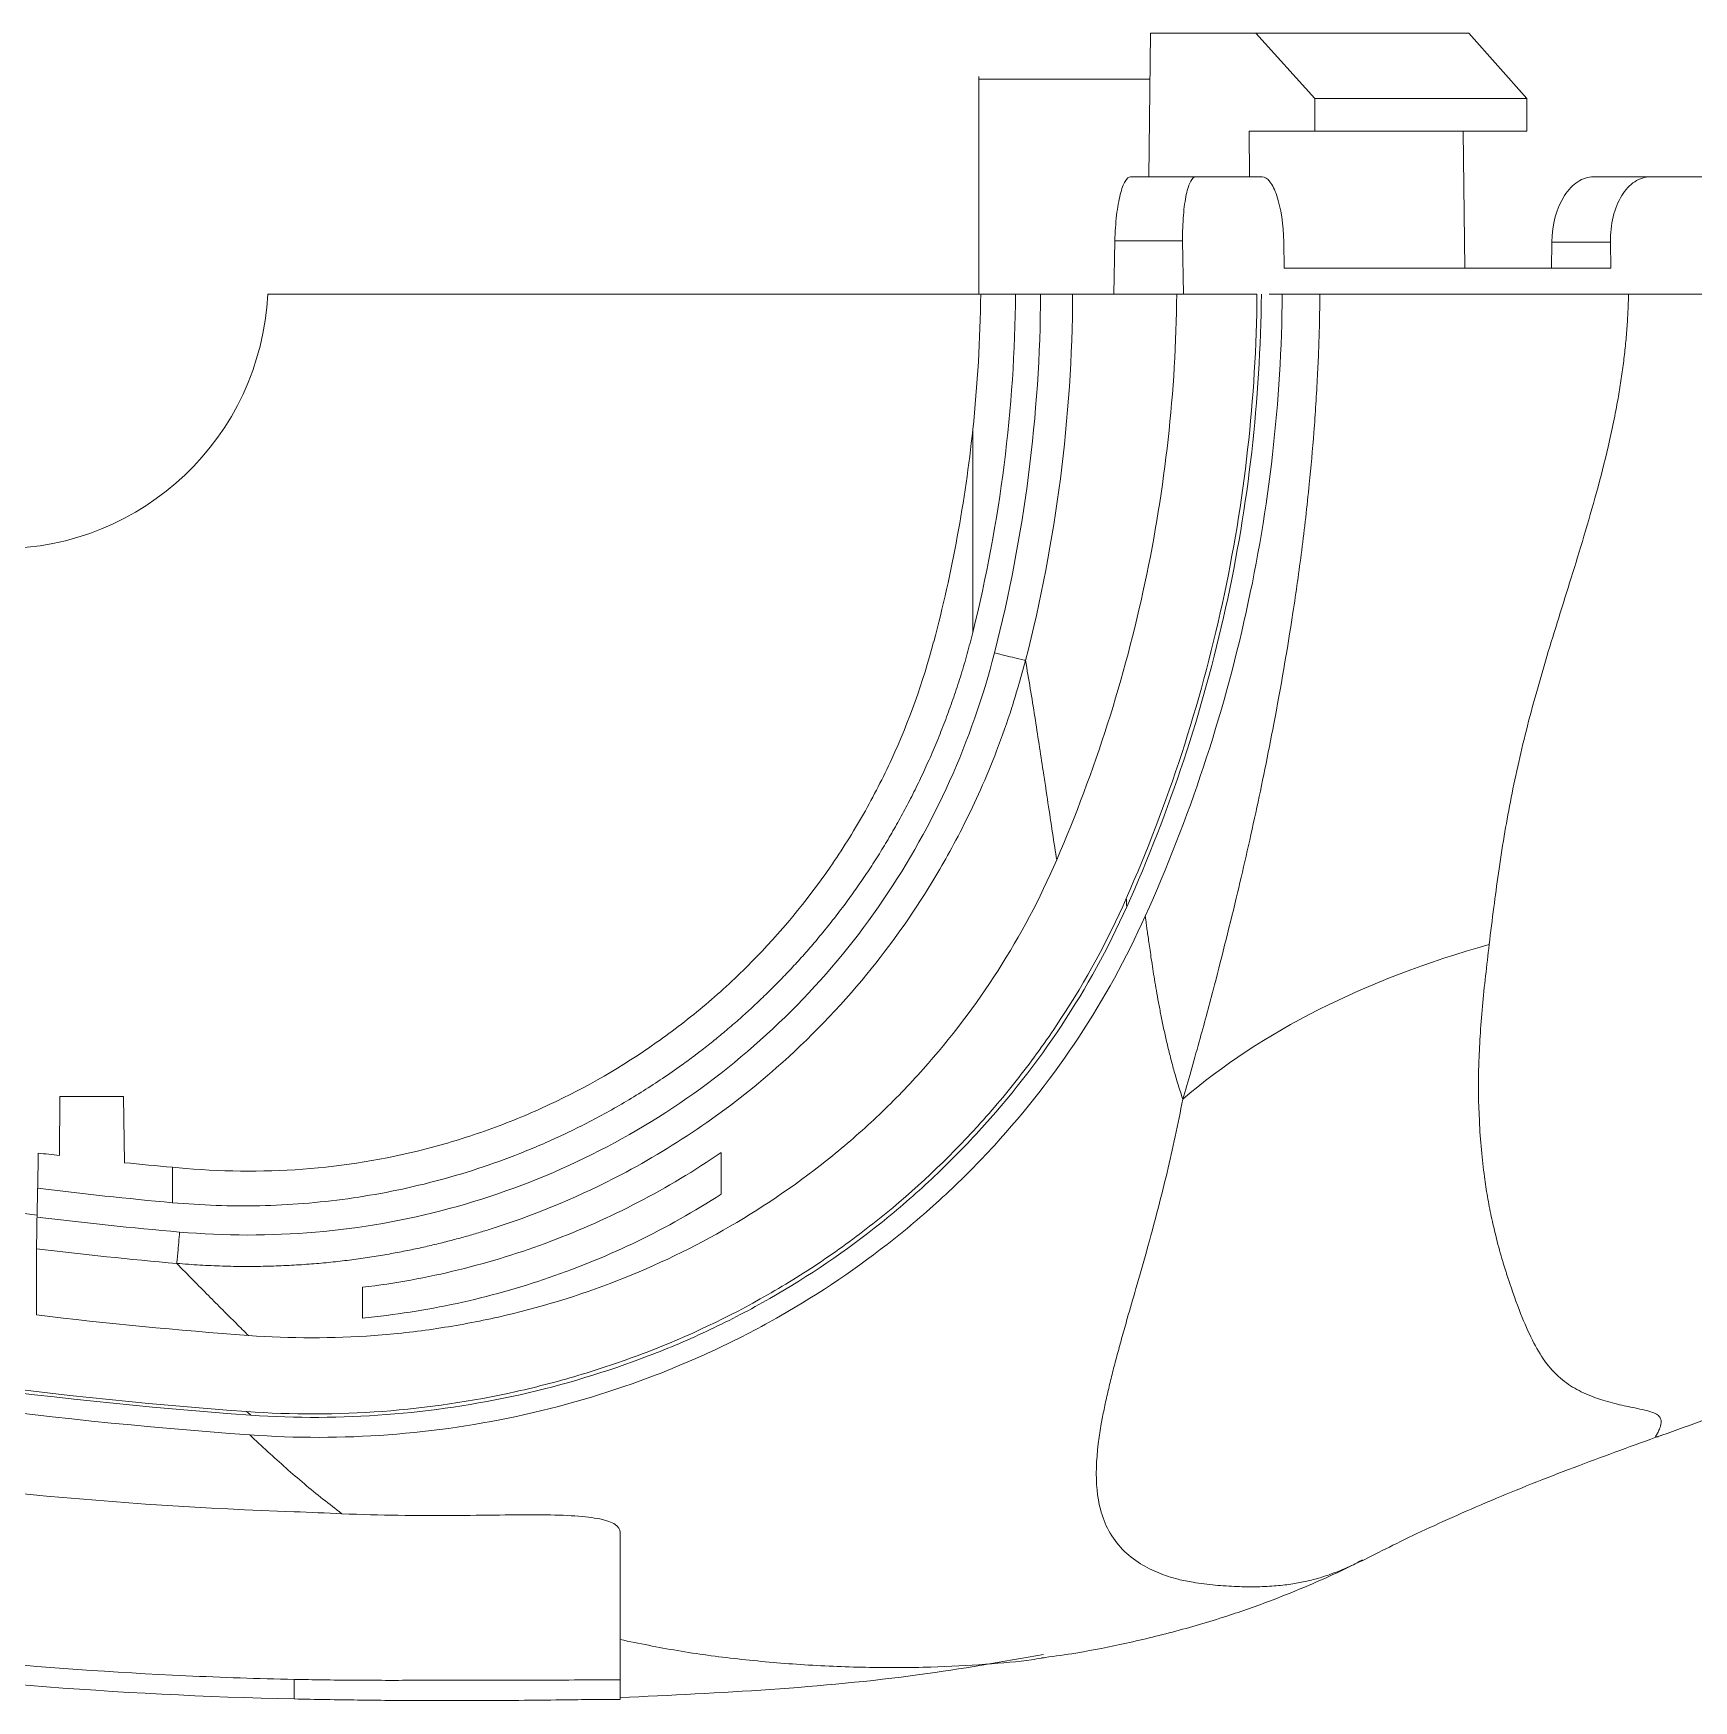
# Model space of a CAD drawing. Header units: inches. Extents: x 1424 to 4050, y 1126 to 1517.
# Drawn here: x 2551.99 to 2577.58, y 1269.22 to 1294.91 of the extents above; entities that cross this region are included whole.
import ezdxf

# ---------------------------------------------------------------- set-up
doc = ezdxf.new("R2010")
doc.units = ezdxf.units.IN
doc.header["$LTSCALE"] = 15

msp = doc.modelspace()

# ---------------------------------------------------------------- linework, layer by layer
at = {"color": 7, "linetype": 'Continuous', "lineweight": 15}
for p, q in [((2569.207, 1294.913), (2569.181, 1292.702)), ((2570.832, 1294.913), (2569.207, 1294.913)), ((2571.739, 1293.908), (2570.832, 1294.913)), ((2570.832, 1294.913), (2574.113, 1294.913)), ((2574.113, 1294.913), (2575.005, 1293.908)), ((2566.56, 1294.25), (2566.56, 1290.893)), ((2571.739, 1293.908), (2571.737, 1293.405)), ((2575.005, 1293.908), (2571.739, 1293.908)), ((2575.007, 1293.405), (2575.005, 1293.908)), ((2570.729, 1293.405), (2571.737, 1293.405)), ((2570.731, 1292.702), (2570.729, 1293.405)), ((2571.737, 1293.405), (2575.007, 1293.405)), ((2574.025, 1293.405), (2574.05, 1291.295)), ((2576.034, 1292.702), (2576.911, 1292.702)), ((2568.657, 1291.714), (2568.639, 1290.893)), ((2569.702, 1291.714), (2568.657, 1291.714)), ((2569.714, 1290.893), (2569.702, 1291.714)), ((2571.26, 1291.697), (2571.267, 1291.295)), ((2575.385, 1291.295), (2575.391, 1291.697)), ((2575.391, 1291.697), (2576.296, 1291.697)), ((2576.303, 1291.295), (2576.296, 1291.697)), ((2555.601, 1290.893), (2566.583, 1290.893)), ((2567.128, 1290.893), (2567.513, 1290.893)), ((2570.848, 1290.893), (2569.611, 1290.893)), ((2571.238, 1290.893), (2571.038, 1290.893)), ((2566.468, 1288.808), (2566.467, 1285.679)), ((2552.398, 1278.531), (2552.39, 1277.622)), ((2553.377, 1278.531), (2552.398, 1278.531)), ((2553.395, 1277.512), (2553.377, 1278.531)), ((2552.065, 1277.661), (2552.055, 1277.118)), ((2554.134, 1276.895), (2554.134, 1277.441)), ((2552.045, 1276.674), (2552.053, 1277.119)), ((2552.046, 1276.704), (2550.921, 1276.851)), ((2567.527, 1269.878), (2567.566, 1269.884)), ((2556.008, 1269.25), (2556.008, 1269.551))]:
    msp.add_line(p, q, dxfattribs=at)
msp.add_arc((2551.485, 1291.094), 4.12, 182.796, 357.204, dxfattribs=at)
for points, knots in [([(2569.199, 1294.209), (2568.991, 1294.209), (2568.528, 1294.209), (2567.778, 1294.209), (2567.116, 1294.209), (2566.651, 1294.209), (2566.59, 1294.209), (2566.56, 1294.209)], [0, 0, 0, 0, 0.169683, 0.377262, 0.584842, 0.792421, 1, 1, 1, 1]), ([(2568.897, 1292.702), (2568.869, 1292.702), (2568.842, 1292.679), (2568.788, 1292.586), (2568.763, 1292.519), (2568.718, 1292.34), (2568.699, 1292.233), (2568.67, 1291.987), (2568.66, 1291.853), (2568.657, 1291.714)], [0, 0, 0, 0, 0.25, 0.25, 0.5, 0.5, 0.75, 0.75, 1, 1, 1, 1]), ([(2569.702, 1291.714), (2569.7, 1291.852), (2569.704, 1291.987), (2569.724, 1292.232), (2569.739, 1292.341), (2569.778, 1292.519), (2569.801, 1292.587), (2569.852, 1292.679), (2569.879, 1292.702), (2569.907, 1292.702)], [0, 0, 0, 0, 0.25, 0.25, 0.5, 0.5, 0.75, 0.75, 1, 1, 1, 1]), ([(2569.907, 1292.702), (2569.911, 1292.702), (2569.964, 1292.702), (2570.065, 1292.702), (2570.302, 1292.702), (2570.588, 1292.702), (2570.858, 1292.702), (2570.93, 1292.702)], [0.0619589, 0.0619589, 0.0619589, 0.0619589, 0.0646451, 0.098075, 0.1315049, 0.225798, 0.2585963, 0.2585963, 0.2585963, 0.2585963]), ([(2570.93, 1292.702), (2570.969, 1292.702), (2571.009, 1292.676), (2571.086, 1292.576), (2571.122, 1292.502), (2571.216, 1292.224), (2571.256, 1291.963), (2571.26, 1291.697)], [0, 0, 0, 0, 0.25, 0.25, 0.5, 0.5, 1, 1, 1, 1]), ([(2576.034, 1292.702), (2575.951, 1292.702), (2575.869, 1292.676), (2575.716, 1292.577), (2575.646, 1292.504), (2575.468, 1292.228), (2575.396, 1291.966), (2575.391, 1291.697)], [0, 0, 0, 0, 0.25, 0.25, 0.5, 0.5, 1, 1, 1, 1]), ([(2576.296, 1291.697), (2576.294, 1291.831), (2576.309, 1291.963), (2576.368, 1292.208), (2576.413, 1292.32), (2576.527, 1292.504), (2576.595, 1292.578), (2576.745, 1292.676), (2576.827, 1292.702), (2576.911, 1292.702)], [0, 0, 0, 0, 0.25, 0.25, 0.5, 0.5, 0.75, 0.75, 1, 1, 1, 1]), ([(2576.911, 1292.702), (2576.968, 1292.702), (2577.347, 1292.702), (2577.738, 1292.702), (2578.079, 1292.702)], [0.82507124, 0.82507124, 0.82507124, 0.82507124, 0.83762159, 0.90699671, 0.90699671, 0.90699671, 0.90699671]), ([(2571.267, 1291.295), (2571.307, 1291.295), (2571.581, 1291.295), (2572.143, 1291.295), (2573.049, 1291.295), (2574.08, 1291.295), (2575.136, 1291.295), (2575.893, 1291.295), (2576.253, 1291.295), (2576.303, 1291.295)], [0.3035722, 0.3035722, 0.3035722, 0.3035722, 0.3200912, 0.4144047, 0.5087183, 0.6030186, 0.697319, 0.7674703, 0.7787217, 0.7787217, 0.7787217, 0.7787217]), ([(2567.128, 1290.893), (2567.128, 1290.893), (2567.128, 1290.893), (2567.128, 1290.893), (2567.128, 1290.893), (2567.128, 1290.893), (2567.127, 1290.893), (2567.127, 1290.893), (2567.126, 1290.893), (2567.125, 1290.893), (2567.122, 1290.893), (2567.119, 1290.893), (2567.116, 1290.893), (2567.103, 1290.893), (2567.09, 1290.893), (2567.077, 1290.893), (2567.024, 1290.893), (2566.972, 1290.893), (2566.919, 1290.893), (2566.809, 1290.893), (2566.7, 1290.893), (2566.59, 1290.893)], [0, 0, 0, 0, 0.0000002703, 0.0000002703, 0.0000002703, 0.0000008144, 0.0000008144, 0.0000008144, 0.0000033695, 0.0000033695, 0.0000033695, 0.0000135418, 0.0000135418, 0.0000135418, 0.0000540183, 0.0000540183, 0.0000540183, 0.000215572, 0.000215572, 0.000215572, 0.0005526994, 0.0005526994, 0.0005526994, 0.0005526994]), ([(2568.007, 1290.893), (2567.986, 1290.893), (2567.925, 1290.893), (2567.745, 1290.893), (2567.631, 1290.893), (2567.513, 1290.893)], [0, 0, 0, 0, 0.5, 0.5, 1, 1, 1, 1]), ([(2569.611, 1290.893), (2569.604, 1290.143), (2569.56, 1289.397), (2569.396, 1287.913), (2569.276, 1287.172), (2568.965, 1285.71), (2568.773, 1284.986), (2568.318, 1283.562), (2568.057, 1282.864), (2567.761, 1282.178)], [0, 0, 0, 0, 0.25, 0.25, 0.5, 0.5, 0.75, 0.75, 1, 1, 1, 1]), ([(2568.833, 1281.583), (2569.155, 1282.314), (2569.44, 1283.059), (2569.936, 1284.578), (2570.145, 1285.351), (2570.485, 1286.914), (2570.615, 1287.706), (2570.793, 1289.293), (2570.841, 1290.091), (2570.848, 1290.893)], [0, 0, 0, 0, 0.25, 0.25, 0.5, 0.5, 0.75, 0.75, 1, 1, 1, 1]), ([(2570.915, 1290.893), (2570.908, 1290.079), (2570.858, 1289.268), (2570.674, 1287.653), (2570.54, 1286.851), (2570.19, 1285.266), (2569.974, 1284.483), (2569.465, 1282.947), (2569.172, 1282.194), (2568.841, 1281.454)], [0, 0, 0, 0, 0.25, 0.25, 0.5, 0.5, 0.75, 0.75, 1, 1, 1, 1]), ([(2569.126, 1281.311), (2569.464, 1282.063), (2569.764, 1282.83), (2570.283, 1284.393), (2570.503, 1285.192), (2571.036, 1287.604), (2571.224, 1289.236), (2571.238, 1290.893)], [0, 0, 0, 0, 0.25, 0.25, 0.5, 0.5, 1, 1, 1, 1]), ([(2571.817, 1290.893), (2571.815, 1290.74), (2571.812, 1290.448), (2571.799, 1290.03), (2571.774, 1289.473), (2571.73, 1288.788), (2571.65, 1287.889), (2571.543, 1286.959), (2571.367, 1285.711), (2571.128, 1284.339), (2570.827, 1282.871), (2570.509, 1281.489), (2570.255, 1280.48), (2570.066, 1279.769), (2569.95, 1279.348), (2569.828, 1278.916), (2569.745, 1278.63), (2569.705, 1278.491)], [0, 0, 0, 0, 0.031591, 0.060467, 0.086632, 0.147001, 0.202626, 0.274471, 0.342851, 0.469787, 0.578172, 0.690251, 0.823424, 0.862631, 0.904209, 0.953633, 1, 1, 1, 1]), ([(2571.238, 1290.893), (2571.333, 1290.893), (2571.524, 1290.893), (2571.719, 1290.893), (2571.817, 1290.893)], [0, 0, 0, 0, 0.49897, 1, 1, 1, 1]), ([(2571.817, 1290.893), (2572.235, 1290.893), (2572.849, 1290.893), (2574.049, 1290.893), (2574.494, 1290.893), (2575.469, 1290.893), (2576, 1290.893), (2576.575, 1290.893)], [0, 0, 0, 0, 0.5, 0.5, 0.75, 0.75, 1, 1, 1, 1]), ([(2576.575, 1290.893), (2576.572, 1290.806), (2576.567, 1290.63), (2576.551, 1290.366), (2576.527, 1290.099), (2576.497, 1289.83), (2576.459, 1289.558), (2576.409, 1289.254), (2576.344, 1288.915), (2576.237, 1288.431), (2576.086, 1287.846), (2575.892, 1287.175), (2575.694, 1286.532), (2575.5, 1285.914), (2575.256, 1285.125), (2575.038, 1284.348), (2574.861, 1283.609), (2574.748, 1283.064), (2574.651, 1282.515), (2574.568, 1281.974), (2574.493, 1281.417), (2574.45, 1281.064), (2574.427, 1280.875)], [0, 0, 0, 0, 0.023334, 0.046974, 0.070933, 0.095223, 0.119855, 0.144836, 0.178146, 0.213054, 0.278692, 0.341574, 0.401706, 0.459337, 0.514912, 0.622902, 0.678392, 0.73506, 0.793493, 0.860591, 0.925276, 1, 1, 1, 1]), ([(2582.532, 1290.893), (2581.375, 1290.893), (2580.313, 1290.893), (2578.343, 1290.893), (2577.434, 1290.893), (2576.575, 1290.893)], [0, 0, 0, 0, 0.5, 0.5, 1, 1, 1, 1]), ([(2566.467, 1285.679), (2566.439, 1285.571), (2566.384, 1285.356), (2566.29, 1285.037), (2566.188, 1284.725), (2566.08, 1284.419), (2565.964, 1284.119), (2565.842, 1283.825), (2565.714, 1283.539), (2565.579, 1283.259), (2565.44, 1282.987), (2565.294, 1282.721), (2565.144, 1282.462), (2564.99, 1282.211), (2564.831, 1281.966), (2564.668, 1281.729), (2564.501, 1281.498), (2564.331, 1281.275), (2564.157, 1281.059), (2563.981, 1280.849), (2563.803, 1280.647), (2563.622, 1280.451), (2563.44, 1280.263), (2563.256, 1280.081), (2563.07, 1279.905), (2562.883, 1279.736), (2562.696, 1279.574), (2562.508, 1279.418), (2562.319, 1279.268), (2562.13, 1279.124), (2561.814, 1278.894), (2561.36, 1278.591), (2560.754, 1278.238), (2560.13, 1277.924), (2559.491, 1277.649), (2558.84, 1277.414), (2558.179, 1277.22), (2557.51, 1277.065), (2556.836, 1276.951), (2556.158, 1276.877), (2555.481, 1276.843), (2554.805, 1276.845), (2554.357, 1276.879), (2554.134, 1276.895)], [0, 0, 0, 0, 0.020316, 0.040429, 0.060333, 0.080024, 0.099495, 0.118744, 0.137766, 0.156559, 0.175125, 0.193466, 0.211581, 0.229474, 0.247144, 0.264594, 0.281825, 0.298836, 0.315627, 0.332198, 0.348549, 0.36468, 0.380591, 0.396281, 0.411751, 0.427, 0.442029, 0.456838, 0.471426, 0.485794, 0.499942, 0.542572, 0.585024, 0.627302, 0.669406, 0.711332, 0.753076, 0.794639, 0.836036, 0.877281, 0.918376, 0.959294, 1, 1, 1, 1]), ([(2565.864, 1285.537), (2565.7, 1284.914), (2565.484, 1284.313), (2565.086, 1283.445), (2564.94, 1283.161), (2564.624, 1282.604), (2564.452, 1282.33), (2563.906, 1281.54), (2563.5, 1281.051), (2562.83, 1280.374), (2562.596, 1280.157), (2562.107, 1279.743), (2561.851, 1279.546), (2561.067, 1278.993), (2560.517, 1278.675), (2559.652, 1278.272), (2559.358, 1278.149), (2558.754, 1277.93), (2558.447, 1277.833), (2557.522, 1277.586), (2556.896, 1277.477), (2555.626, 1277.368), (2554.98, 1277.368), (2554.338, 1277.424)], [0, 0, 0, 0, 0.125, 0.125, 0.1875, 0.1875, 0.25, 0.25, 0.375, 0.375, 0.4375, 0.4375, 0.5, 0.5, 0.625, 0.625, 0.6875, 0.6875, 0.75, 0.75, 0.875, 0.875, 1, 1, 1, 1]), ([(2554.2, 1275.96), (2554.319, 1275.951), (2554.553, 1275.933), (2554.9, 1275.918), (2555.238, 1275.912), (2555.567, 1275.915), (2555.887, 1275.926), (2556.197, 1275.945), (2556.497, 1275.97), (2556.787, 1276.002), (2557.067, 1276.039), (2557.337, 1276.081), (2557.597, 1276.127), (2557.847, 1276.177), (2558.087, 1276.23), (2558.317, 1276.285), (2558.537, 1276.343), (2558.746, 1276.401), (2558.946, 1276.461), (2559.732, 1276.711), (2561.332, 1277.383), (2563.269, 1278.717), (2564.814, 1280.317), (2565.63, 1281.468), (2566.092, 1282.261), (2566.344, 1282.737), (2566.599, 1283.274), (2566.847, 1283.874), (2567.083, 1284.538), (2567.213, 1285.009), (2567.28, 1285.253)], [0, 0, 0, 0, 0.020452, 0.040371, 0.059757, 0.078612, 0.096935, 0.114727, 0.131988, 0.148718, 0.164918, 0.180587, 0.195726, 0.210333, 0.224407, 0.237948, 0.250956, 0.26343, 0.275372, 0.286781, 0.405309, 0.572281, 0.687104, 0.786264, 0.813968, 0.844841, 0.878886, 0.916103, 0.956481, 1, 1, 1, 1]), ([(2566.802, 1285.368), (2566.456, 1284.014), (2565.874, 1282.717), (2564.301, 1280.406), (2563.307, 1279.391), (2561.031, 1277.77), (2559.746, 1277.167), (2557.048, 1276.441), (2555.635, 1276.322), (2554.243, 1276.444)], [0, 0, 0, 0, 0.25, 0.25, 0.5, 0.5, 0.75, 0.75, 1, 1, 1, 1]), ([(2567.28, 1285.253), (2567.262, 1285.256), (2567.204, 1285.269), (2567.024, 1285.312), (2566.906, 1285.341), (2566.802, 1285.368)], [0, 0, 0, 0, 0.5, 0.5, 1, 1, 1, 1]), ([(2567.28, 1285.253), (2567.305, 1285.106), (2567.355, 1284.814), (2567.424, 1284.384), (2567.489, 1283.962), (2567.545, 1283.599), (2567.602, 1283.218), (2567.662, 1282.821), (2567.718, 1282.452), (2567.751, 1282.241), (2567.761, 1282.178)], [0, 0, 0, 0, 0.134278, 0.268193, 0.401732, 0.534886, 0.62036, 0.776167, 0.933265, 1, 1, 1, 1]), ([(2567.761, 1282.178), (2567.503, 1281.579), (2567.201, 1281.013), (2566.514, 1279.938), (2566.128, 1279.43), (2565.488, 1278.712), (2565.263, 1278.479), (2564.795, 1278.034), (2564.553, 1277.822), (2563.807, 1277.217), (2563.281, 1276.854), (2562.173, 1276.21), (2561.587, 1275.928), (2560.393, 1275.462), (2559.781, 1275.276), (2558.844, 1275.064), (2558.528, 1275.005), (2557.889, 1274.909), (2557.566, 1274.873), (2556.6, 1274.802), (2555.953, 1274.803), (2555.305, 1274.85)], [0, 0, 0, 0, 0.125, 0.125, 0.25, 0.25, 0.3125, 0.3125, 0.375, 0.375, 0.5, 0.5, 0.625, 0.625, 0.75, 0.75, 0.8125, 0.8125, 0.875, 0.875, 1, 1, 1, 1]), ([(2555.275, 1273.678), (2555.979, 1273.627), (2556.677, 1273.629), (2558.061, 1273.733), (2558.748, 1273.834), (2559.77, 1274.062), (2560.111, 1274.151), (2560.78, 1274.352), (2561.109, 1274.465), (2562.079, 1274.837), (2562.703, 1275.132), (2563.606, 1275.648), (2563.9, 1275.832), (2564.478, 1276.226), (2564.76, 1276.436), (2565.574, 1277.09), (2566.078, 1277.564), (2566.778, 1278.333), (2567.001, 1278.599), (2567.429, 1279.15), (2567.634, 1279.437), (2568.212, 1280.32), (2568.548, 1280.936), (2568.833, 1281.583)], [0, 0, 0, 0, 0.125, 0.125, 0.25, 0.25, 0.3125, 0.3125, 0.375, 0.375, 0.5, 0.5, 0.5625, 0.5625, 0.625, 0.625, 0.75, 0.75, 0.8125, 0.8125, 0.875, 0.875, 1, 1, 1, 1]), ([(2568.841, 1281.454), (2568.554, 1280.814), (2568.219, 1280.208), (2567.458, 1279.057), (2567.033, 1278.513), (2566.328, 1277.742), (2566.083, 1277.495), (2565.578, 1277.023), (2565.318, 1276.797), (2564.512, 1276.153), (2563.944, 1275.765), (2563.041, 1275.249), (2562.731, 1275.088), (2562.105, 1274.792), (2561.788, 1274.657), (2560.824, 1274.288), (2560.165, 1274.089), (2558.813, 1273.786), (2558.12, 1273.683), (2556.736, 1273.577), (2556.04, 1273.573), (2555.342, 1273.623)], [0, 0, 0, 0, 0.125, 0.125, 0.25, 0.25, 0.3125, 0.3125, 0.375, 0.375, 0.5, 0.5, 0.5625, 0.5625, 0.625, 0.625, 0.75, 0.75, 0.875, 0.875, 1, 1, 1, 1]), ([(2568.841, 1281.454), (2568.84, 1281.462), (2568.838, 1281.482), (2568.837, 1281.518), (2568.836, 1281.554), (2568.834, 1281.575), (2568.833, 1281.583)], [0, 0, 0, 0, 0.210417, 0.501318, 0.792892, 1, 1, 1, 1]), ([(2569.126, 1281.311), (2568.833, 1280.657), (2568.491, 1280.037), (2567.715, 1278.86), (2567.281, 1278.304), (2566.561, 1277.517), (2566.31, 1277.264), (2565.792, 1276.783), (2565.525, 1276.553), (2564.7, 1275.897), (2564.118, 1275.502), (2563.195, 1274.976), (2562.879, 1274.811), (2562.239, 1274.508), (2561.915, 1274.369), (2560.93, 1273.99), (2560.256, 1273.787), (2558.876, 1273.478), (2558.166, 1273.373), (2556.75, 1273.268), (2556.039, 1273.267), (2555.324, 1273.318)], [0, 0, 0, 0, 0.125, 0.125, 0.25, 0.25, 0.3125, 0.3125, 0.375, 0.375, 0.5, 0.5, 0.5625, 0.5625, 0.625, 0.625, 0.75, 0.75, 0.875, 0.875, 1, 1, 1, 1]), ([(2569.705, 1278.491), (2569.68, 1278.566), (2569.632, 1278.712), (2569.566, 1278.937), (2569.508, 1279.157), (2569.456, 1279.373), (2569.409, 1279.582), (2569.368, 1279.783), (2569.331, 1279.976), (2569.298, 1280.16), (2569.269, 1280.332), (2569.243, 1280.494), (2569.22, 1280.644), (2569.2, 1280.781), (2569.182, 1280.904), (2569.167, 1281.014), (2569.153, 1281.11), (2569.142, 1281.19), (2569.134, 1281.256), (2569.129, 1281.294), (2569.126, 1281.311)], [0, 0, 0, 0, 0.0954781, 0.1862911, 0.2724312, 0.3538933, 0.4306709, 0.5027575, 0.5701519, 0.632854, 0.69086, 0.7441628, 0.7927535, 0.8366212, 0.8757537, 0.9101388, 0.9397652, 0.9646231, 0.9847037, 1, 1, 1, 1]), ([(2574.427, 1280.875), (2573.474, 1280.607), (2572.594, 1280.271), (2571.01, 1279.472), (2570.307, 1279.009), (2569.705, 1278.491)], [0, 0, 0, 0, 0.5, 0.5, 1, 1, 1, 1]), ([(2536.252, 1277.641), (2539.316, 1276.567), (2542.454, 1275.693), (2548.821, 1274.364), (2552.045, 1273.913), (2555.275, 1273.678)], [0, 0, 0, 0, 0.5, 0.5, 1, 1, 1, 1]), ([(2555.342, 1273.623), (2552.104, 1273.853), (2548.873, 1274.302), (2542.492, 1275.625), (2539.347, 1276.498), (2536.277, 1277.571)], [0, 0, 0, 0, 0.5, 0.5, 1, 1, 1, 1]), ([(2562.59, 1277.671), (2561.763, 1277.103), (2560.886, 1276.649), (2559.5, 1276.127), (2559.027, 1275.98), (2558.055, 1275.742), (2557.561, 1275.652), (2557.063, 1275.593)], [0, 0, 0, 0, 0.5, 0.5, 0.75, 0.75, 1, 1, 1, 1]), ([(2562.59, 1277.026), (2562.59, 1277.131), (2562.59, 1277.238), (2562.59, 1277.345), (2562.59, 1277.453), (2562.59, 1277.561), (2562.59, 1277.671)], [0, 0, 0, 0, 0.001248354, 0.001248354, 0.001248354, 0.002496755, 0.002496755, 0.002496755, 0.002496755]), ([(2536.172, 1277.281), (2539.261, 1276.202), (2542.411, 1275.329), (2548.833, 1273.998), (2552.067, 1273.549), (2555.324, 1273.318)], [0, 0, 0, 0, 0.5, 0.5, 1, 1, 1, 1]), ([(2557.063, 1275.119), (2557.554, 1275.165), (2558.039, 1275.241), (2559, 1275.449), (2559.476, 1275.582), (2560.405, 1275.902), (2560.862, 1276.09), (2561.747, 1276.519), (2562.176, 1276.76), (2562.59, 1277.026)], [0, 0, 0, 0, 0.25, 0.25, 0.5, 0.5, 0.75, 0.75, 1, 1, 1, 1]), ([(2577.003, 1273.282), (2577.444, 1273.44), (2578.94, 1273.977), (2581.465, 1274.787), (2584.536, 1275.568), (2587.454, 1276.119), (2590.217, 1276.489), (2593.379, 1276.772), (2596.893, 1276.917), (2600.738, 1276.911), (2604.375, 1276.802), (2607.843, 1276.633), (2611.168, 1276.431), (2615.049, 1276.173), (2619.524, 1275.868), (2624.617, 1275.583), (2629.955, 1275.365), (2635.622, 1275.233), (2641.545, 1275.213), (2647.34, 1275.32), (2651.818, 1275.498), (2655.032, 1275.669), (2657.079, 1275.794), (2659.029, 1275.926), (2660.799, 1276.058), (2662.085, 1276.161), (2662.933, 1276.232), (2663.425, 1276.274), (2663.867, 1276.312), (2664.311, 1276.351), (2664.854, 1276.399), (2665.67, 1276.472), (2666.84, 1276.579), (2668.317, 1276.716), (2669.387, 1276.817), (2669.939, 1276.869)], [0, 0, 0, 0, 0.014942, 0.050726, 0.08419, 0.11544, 0.144875, 0.172774, 0.216553, 0.257273, 0.296265, 0.334078, 0.369944, 0.404892, 0.461036, 0.51567, 0.569858, 0.633046, 0.697521, 0.759473, 0.817694, 0.839914, 0.861611, 0.88278, 0.901918, 0.917957, 0.92373, 0.928968, 0.933675, 0.937854, 0.94321, 0.95127, 0.964522, 0.98169, 1, 1, 1, 1]), ([(2552.038, 1276.185), (2552.038, 1276.189), (2552.038, 1276.198), (2552.038, 1276.218), (2552.038, 1276.249), (2552.039, 1276.293), (2552.04, 1276.355), (2552.041, 1276.426), (2552.042, 1276.504), (2552.043, 1276.587), (2552.044, 1276.645), (2552.045, 1276.674)], [0, 0, 0, 0, 0.083438, 0.166403, 0.250006, 0.374855, 0.499992, 0.624895, 0.749991, 0.874961, 1, 1, 1, 1]), ([(2554.243, 1276.444), (2554.234, 1276.338), (2554.223, 1276.22), (2554.207, 1276.038), (2554.202, 1275.979), (2554.2, 1275.96)], [0, 0, 0, 0, 0.5, 0.5, 1, 1, 1, 1]), ([(2552.038, 1275.166), (2552.038, 1275.256), (2552.038, 1275.456), (2552.038, 1275.795), (2552.038, 1276.049), (2552.038, 1276.185)], [0, 0, 0, 0, 0.274164, 0.608586, 1, 1, 1, 1]), ([(2554.2, 1275.959), (2554.284, 1275.873), (2554.449, 1275.705), (2554.684, 1275.467), (2554.903, 1275.246), (2555.109, 1275.041), (2555.241, 1274.912), (2555.305, 1274.849)], [0, 0, 0, 0, 0.222183, 0.433205, 0.63314, 0.822052, 1, 1, 1, 1]), ([(2557.063, 1275.593), (2557.063, 1275.512), (2557.063, 1275.432), (2557.063, 1275.353), (2557.063, 1275.274), (2557.063, 1275.196), (2557.063, 1275.119)], [0, 0, 0, 0, 0.001229078, 0.001229078, 0.001229078, 0.002458189, 0.002458189, 0.002458189, 0.002458189]), ([(2556.008, 1272.134), (2553.286, 1272.229), (2550.58, 1272.489), (2545.2, 1273.339), (2542.546, 1273.927), (2539.928, 1274.676)], [0, 0, 0, 0, 0.5, 0.5, 1, 1, 1, 1]), ([(2555.342, 1273.623), (2555.338, 1273.626), (2555.328, 1273.636), (2555.309, 1273.65), (2555.289, 1273.665), (2555.279, 1273.674), (2555.275, 1273.678)], [0, 0, 0, 0, 0.208161, 0.498888, 0.791056, 1, 1, 1, 1]), ([(2555.324, 1273.318), (2555.417, 1273.231), (2555.603, 1273.057), (2555.883, 1272.806), (2556.165, 1272.562), (2556.452, 1272.327), (2556.647, 1272.179), (2556.745, 1272.104)], [0, 0, 0, 0, 0.197795, 0.396808, 0.596923, 0.798029, 1, 1, 1, 1]), ([(2572.469, 1271.38), (2572.602, 1271.448), (2572.861, 1271.579), (2573.512, 1271.895), (2574.469, 1272.323), (2575.76, 1272.834), (2576.652, 1273.156), (2577.077, 1273.31)], [0, 0, 0, 0, 0.144944, 0.283289, 0.543312, 0.782761, 1, 1, 1, 1]), ([(2577, 1273.289), (2577.004, 1273.287), (2577.008, 1273.284), (2577.035, 1273.295), (2577.041, 1273.298)], [0, 0, 0, 0, 0.767554, 1, 1, 1, 1]), ([(2556.745, 1272.104), (2557.043, 1272.091), (2557.332, 1272.083), (2557.895, 1272.075), (2558.17, 1272.075), (2558.696, 1272.078), (2558.943, 1272.081), (2559.405, 1272.086), (2559.621, 1272.088), (2560.012, 1272.085), (2560.185, 1272.08), (2560.487, 1272.06), (2560.617, 1272.044), (2560.824, 1272.001), (2560.901, 1271.973), (2561.006, 1271.904), (2561.033, 1271.862), (2561.033, 1271.816)], [0, 0, 0, 0, 0.125, 0.125, 0.25, 0.25, 0.375, 0.375, 0.5, 0.5, 0.625, 0.625, 0.75, 0.75, 0.875, 0.875, 1, 1, 1, 1]), ([(2539.928, 1271.809), (2540.34, 1271.702), (2541.827, 1271.333), (2544.403, 1270.764), (2547.684, 1270.212), (2550.998, 1269.815), (2553.78, 1269.619), (2555.452, 1269.563), (2556.008, 1269.551)], [0.2064168, 0.2064168, 0.2064168, 0.2064168, 0.25343, 0.3752462, 0.4970625, 0.6203474, 0.7436323, 0.8050679, 0.8050679, 0.8050679, 0.8050679]), ([(2561.033, 1271.816), (2561.033, 1271.447), (2561.033, 1271.122), (2561.033, 1270.567), (2561.033, 1270.338), (2561.033, 1270.165)], [0, 0, 0, 0, 0.5, 0.5, 1, 1, 1, 1]), ([(2539.928, 1271.503), (2542.563, 1270.811), (2545.221, 1270.279), (2550.581, 1269.527), (2553.283, 1269.308), (2556.008, 1269.25)], [0, 0, 0, 0, 0.5, 0.5, 1, 1, 1, 1]), ([(2567.526, 1269.882), (2567.681, 1269.902), (2568.067, 1269.952), (2568.739, 1270.084), (2569.541, 1270.271), (2570.336, 1270.504), (2571.027, 1270.746), (2571.608, 1270.981), (2572.087, 1271.192), (2572.364, 1271.335), (2572.474, 1271.392)], [0, 0, 0, 0, 0.10765, 0.26888, 0.435926, 0.602784, 0.741607, 0.848853, 0.940443, 1, 1, 1, 1]), ([(2561.033, 1269.248), (2561.033, 1269.25), (2561.033, 1269.254), (2561.033, 1269.484), (2561.033, 1269.892), (2561.033, 1270.165)], [0, 0, 0, 0, 0.187622, 0.458127, 1, 1, 1, 1]), ([(2561.031, 1269.27), (2562.576, 1269.343), (2564.766, 1269.447), (2566.923, 1269.822), (2567.558, 1269.933)], [0, 0, 0, 0, 0.705874, 1, 1, 1, 1]), ([(2556.008, 1269.551), (2556.154, 1269.548), (2556.459, 1269.543), (2556.932, 1269.538), (2557.432, 1269.536), (2557.853, 1269.537), (2558.172, 1269.538), (2558.317, 1269.539), (2558.381, 1269.54)], [0, 0, 0, 0, 0.1777707, 0.3704263, 0.5779731, 0.8004177, 0.9115324, 1, 1, 1, 1]), ([(2558.381, 1269.539), (2558.795, 1269.539), (2559.683, 1269.538), (2560.563, 1269.543), (2561.033, 1269.546)], [0, 0, 0, 0, 0.46584, 1, 1, 1, 1]), ([(2556.008, 1269.25), (2556.339, 1269.242), (2556.665, 1269.237), (2557.147, 1269.231), (2557.306, 1269.229), (2557.622, 1269.227), (2557.778, 1269.226), (2558.235, 1269.224), (2558.523, 1269.224), (2559.069, 1269.225), (2559.328, 1269.227), (2559.791, 1269.231), (2559.999, 1269.233), (2560.367, 1269.238), (2560.523, 1269.24), (2560.774, 1269.242), (2560.87, 1269.243), (2561, 1269.242), (2561.033, 1269.241), (2561.033, 1269.239)], [0, 0, 0, 0, 0.125, 0.125, 0.1875, 0.1875, 0.25, 0.25, 0.375, 0.375, 0.5, 0.5, 0.625, 0.625, 0.75, 0.75, 0.875, 0.875, 1, 1, 1, 1])]:
    msp.add_open_spline(points, degree=3, knots=knots, dxfattribs=at)
for points in [[(2568.897, 1292.702), (2569.066, 1292.702), (2569.403, 1292.702), (2569.739, 1292.702), (2569.907, 1292.702)], [(2567.128, 1290.893), (2567.112, 1289.138), (2566.889, 1287.383), (2566.467, 1285.679)], [(2566.468, 1288.808), (2566.541, 1289.501), (2566.582, 1290.196), (2566.59, 1290.893)], [(2567.513, 1290.893), (2567.503, 1289.032), (2567.263, 1287.171), (2566.802, 1285.368)], [(2567.282, 1285.252), (2567.753, 1287.094), (2567.997, 1288.993), (2568.007, 1290.893)], [(2568.007, 1290.893), (2568.517, 1290.893), (2569.047, 1290.893), (2569.611, 1290.893)], [(2565.866, 1285.536), (2566.15, 1286.612), (2566.35, 1287.702), (2566.468, 1288.808)], [(2552.39, 1277.622), (2552.281, 1277.635), (2552.173, 1277.648), (2552.065, 1277.661)], [(2554.134, 1277.441), (2553.887, 1277.463), (2553.641, 1277.487), (2553.395, 1277.512)], [(2554.338, 1277.423), (2554.27, 1277.429), (2554.202, 1277.435), (2554.134, 1277.441)], [(2554.134, 1276.895), (2553.439, 1276.959), (2552.745, 1277.033), (2552.053, 1277.119)], [(2554.243, 1276.444), (2553.509, 1276.508), (2552.776, 1276.584), (2552.045, 1276.674)], [(2552.038, 1276.185), (2552.757, 1276.098), (2553.478, 1276.023), (2554.2, 1275.959)], [(2555.305, 1274.849), (2554.215, 1274.93), (2553.126, 1275.035), (2552.038, 1275.166)], [(2556.008, 1272.134), (2556.255, 1272.125), (2556.501, 1272.115), (2556.745, 1272.104)]]:
    msp.add_open_spline(points, degree=3, dxfattribs=at)
at = {"color": 8, "linetype": 'Continuous', "lineweight": 15}
for points, knots in [([(2574.427, 1280.875), (2574.389, 1280.55), (2574.311, 1279.883), (2574.255, 1278.976), (2574.266, 1278.094), (2574.329, 1277.449), (2574.4, 1276.98), (2574.459, 1276.678), (2574.533, 1276.357), (2574.595, 1276.128), (2574.64, 1275.977), (2574.658, 1275.918), (2574.677, 1275.858), (2574.696, 1275.797), (2574.709, 1275.757), (2574.716, 1275.736), (2574.717, 1275.734), (2574.719, 1275.726), (2574.729, 1275.698), (2574.8, 1275.482), (2574.926, 1275.133), (2575.111, 1274.729), (2575.308, 1274.404), (2575.538, 1274.164), (2575.81, 1273.991), (2576.099, 1273.871), (2576.397, 1273.79), (2576.644, 1273.739), (2576.828, 1273.701), (2576.947, 1273.667), (2577.027, 1273.627), (2577.068, 1273.582), (2577.079, 1273.528), (2577.075, 1273.475), (2577.056, 1273.416), (2577.028, 1273.357), (2577.002, 1273.312), (2576.986, 1273.288), (2576.998, 1273.289), (2577, 1273.289)], [0, 0, 0, 0, 0.041142, 0.084487, 0.132859, 0.189151, 0.21111, 0.235179, 0.259535, 0.291196, 0.296709, 0.30237, 0.308177, 0.314131, 0.320232, 0.320253, 0.320416, 0.320867, 0.322566, 0.329162, 0.386941, 0.438812, 0.488325, 0.54005, 0.584618, 0.630797, 0.676477, 0.71862, 0.74582, 0.772559, 0.797165, 0.821753, 0.845601, 0.873059, 0.89588, 0.931141, 0.967938, 0.9949, 1, 1, 1, 1]), ([(2572.476, 1271.388), (2572.438, 1271.369), (2572.319, 1271.309), (2572.136, 1271.229), (2571.92, 1271.147), (2571.752, 1271.097), (2571.612, 1271.063), (2571.508, 1271.041), (2571.396, 1271.022), (2571.275, 1271.005), (2571.144, 1270.992), (2571.003, 1270.983), (2570.854, 1270.978), (2570.697, 1270.977), (2570.536, 1270.981), (2570.371, 1270.99), (2570.203, 1271.003), (2570.034, 1271.022), (2569.84, 1271.049), (2569.597, 1271.097), (2569.323, 1271.187), (2569.032, 1271.334), (2568.766, 1271.543), (2568.557, 1271.822), (2568.4, 1272.216), (2568.346, 1272.768), (2568.42, 1273.37), (2568.514, 1273.824), (2568.568, 1274.062), (2568.629, 1274.31), (2568.697, 1274.567), (2568.77, 1274.833), (2568.863, 1275.163), (2568.987, 1275.591), (2569.15, 1276.159), (2569.314, 1276.76), (2569.463, 1277.359), (2569.59, 1277.913), (2569.667, 1278.299), (2569.705, 1278.491)], [0, 0, 0, 0, 0.013835, 0.043525, 0.072203, 0.105547, 0.120397, 0.136238, 0.153077, 0.170924, 0.189785, 0.209655, 0.230258, 0.250853, 0.271441, 0.292028, 0.312619, 0.333215, 0.353813, 0.382949, 0.423462, 0.466496, 0.517154, 0.567822, 0.614543, 0.684548, 0.75052, 0.767156, 0.783535, 0.79966, 0.815537, 0.831167, 0.846552, 0.870813, 0.898679, 0.930162, 0.95354, 0.97682, 1, 1, 1, 1]), ([(2561.033, 1270.165), (2561.324, 1270.105), (2561.913, 1269.984), (2562.85, 1269.859), (2563.824, 1269.772), (2564.83, 1269.729), (2565.798, 1269.733), (2566.66, 1269.78), (2567.228, 1269.83), (2567.477, 1269.87), (2567.527, 1269.878)], [0, 0, 0, 0, 0.135035, 0.272304, 0.411791, 0.556742, 0.70686, 0.840695, 0.967947, 1, 1, 1, 1])]:
    msp.add_open_spline(points, degree=3, knots=knots, dxfattribs=at)

doc.saveas('drawing.dxf')
